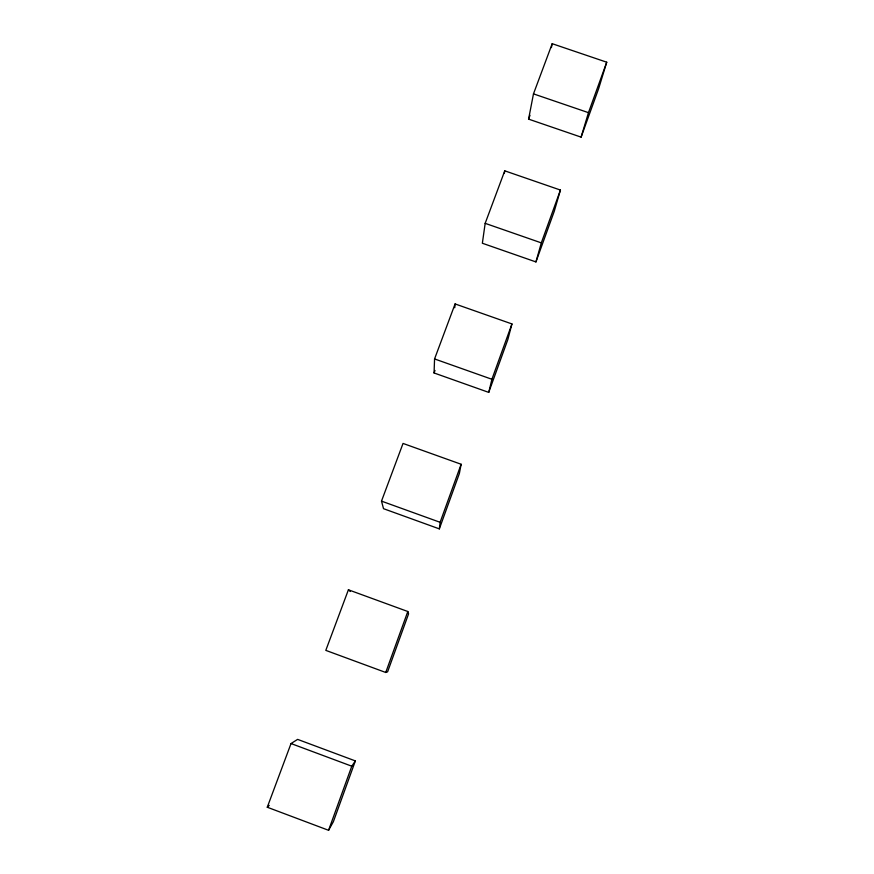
<?xml version="1.0" encoding="UTF-8"?>
<svg xmlns="http://www.w3.org/2000/svg" width="874" height="874" viewBox="0 0 874 874"><rect width="100%" height="100%" fill="white"/><g stroke="black" fill="none" stroke-linecap="round" stroke-linejoin="round"><path stroke-width="1.31" d="M434.061 372.969L434.564 358.941L455.092 303.933L511.946 323.937L507.86 339.494L488.73 392.382L434.061 372.969L434.99 370.467M454.753 307.735L455.092 303.933M439.338 528.879L440.114 522.302L461.133 464.258L403.034 443.435L381.501 501.13L383.522 508.69L439.338 528.879L459.363 473.522L461.133 464.258M485.168 223.34L482.361 243.245L535.937 261.927L554.236 211.355L560.431 190.062L504.757 170.834L485.168 223.34L541.312 242.874L535.937 261.927M504.331 173.434L504.757 170.834M528.584 119.126L533.479 93.868L552.204 43.7L606.731 62.207L598.624 88.7L581.101 137.131L528.584 119.126L530.005 115.324M551.396 47.589L552.204 43.7M488.73 392.382L491.909 379.272L511.946 323.937M581.101 137.131L588.464 112.659L606.731 62.207M328.58 830.3L351.785 766.203L355.368 760.915L297.619 739.382L291.031 743.545L267.269 807.237L328.58 830.3L333.355 821.735L355.368 760.915M385.74 672.467L407.808 611.505L348.409 589.797L325.805 650.376L385.74 672.467L387.597 671.833L408.584 613.843L407.808 611.505M541.312 242.874L560.431 190.062M267.269 807.237L269.225 805.391M533.479 93.868L588.464 112.659M434.564 358.941L491.909 379.272M381.501 501.13L440.114 522.302M291.031 743.545L351.785 766.203M348.409 589.797L350.234 591.49"/></g></svg>
